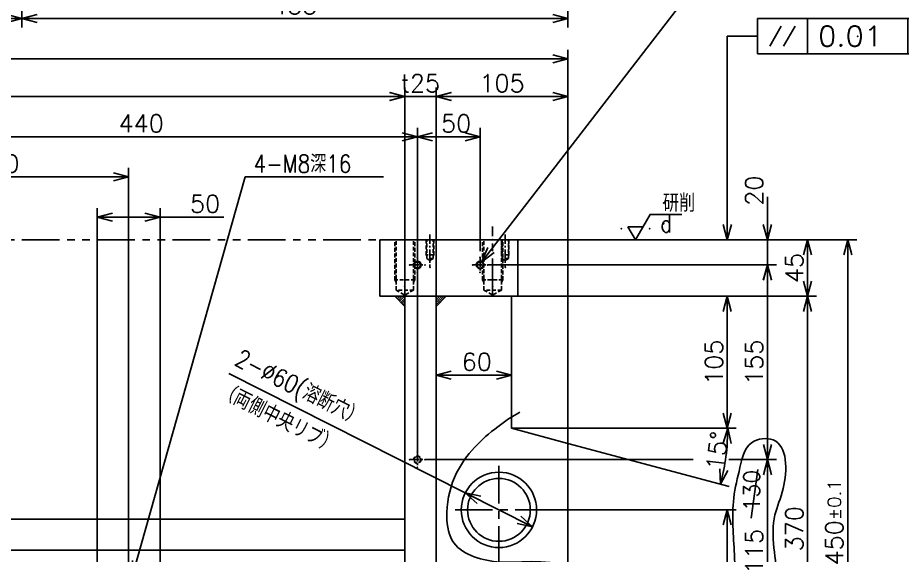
# Model space of a CAD drawing. Header units: millimetres. Extents: x -868 to 0, y 0 to 636.
# Drawn here: x -389.3 to -213.1, y 157.2 to 264.2 of the extents above; entities that cross this region are included whole.
import ezdxf

# ---------------------------------------------------------------- set-up
doc = ezdxf.new("R2010")
doc.units = ezdxf.units.MM
for name, pattern in [('CENTER', [12, 7.5, -1.5, 1.5, -1.5]), ('DASHED', [4.5, 3, -1.5]), ('PHANTOM', [15, 7.5, -1.5, 1.5, -1.5, 1.5, -1.5])]:
    doc.linetypes.add(name, pattern=pattern)
doc.layers.add('VIEW0001', color=7, linetype='Continuous')
doc.styles.get("Standard").update_dxf_attribs({"font": 'ROMANS', "bigfont": 'EXTFONT'})
doc.dimstyles.new('ISO-25', dxfattribs={"dimtxt": 2.5, "dimasz": 2.5, "dimexe": 1.25, "dimexo": 0.625, "dimtad": 1, "dimtxsty": 'Standard', "dimcen": 2.5, "dimadec": 0, "dimazin": 0, "dimtfac": 1, "dimtmove": 0, "dimatfit": 3, "dimfxl": 1, "dimarcsym": 0})

# ---------------------------------------------------------------- blocks, each defined once
blk = doc.blocks.new('DTL0027')
at = {"color": 0, "linetype": 'CENTER'}
for p, q in [((-6, 0), (6, 0)), ((0, 6), (0, -6))]:
    blk.add_line(p, q, dxfattribs=at)
at = {"color": 0, "linetype": 'DASHED'}
for radius in [3, 2.5]:
    blk.add_circle((0, 0), radius, dxfattribs=at)
at = {"color": 0}
for p in [(-6, 0), (0, 6), (0, 6), (0, 6), (0, 0), (6, 0), (0, -6), (0, -6), (0, -6)]:
    blk.add_point(p, dxfattribs=at)
blk = doc.blocks.new('USER0011')
at = {"color": 0, "linetype": 'Continuous'}
for p, q in [((0, 3.5), (0, -3.5)), ((0, 3.5), (40, 3.5)), ((2.46, -2), (4.77, 2)), ((5.23, -2), (7.54, 2)), ((10, 3.5), (10, -3.5)), ((30, 3.5), (30, -3.5)), ((40, 3.5), (40, -3.5)), ((0, -3.5), (40, -3.5))]:
    blk.add_line(p, q, dxfattribs=at)
at = {"color": 0}
for p in [(0, 0), (20, 0), (35, 0), (40, 0)]:
    blk.add_point(p, dxfattribs=at)
at = {"color": 0, "char_height": 4, "attachment_point": 7}
for s, insert in [('{\\W1.06667;0.01}', (12.08, -2)), ('{\\W1.06667;A}', (34.24, -2))]:
    blk.add_mtext(s, dxfattribs=dict(at, insert=insert))
blk = doc.blocks.new('DTL0063')
at = {"color": 0, "linetype": 'DASHED'}
for p, q in [((32, 8), (0, 8)), ((32, 8), (32, -8)), ((32, 8), (33.73, 7)), ((40, 7), (0, 7)), ((40, 7), (40, -7)), ((40, 7), (44.04, 0)), ((40, -7), (0, -7)), ((32, -8), (33.73, -7)), ((40, -7), (44.04, 0)), ((32, -8), (0, -8))]:
    blk.add_line(p, q, dxfattribs=at)
at = {"color": 0}
for p in [(0, 0), (37, 0)]:
    blk.add_point(p, dxfattribs=at)
blk = doc.blocks.new('DTL0018')
h = blk.add_hatch()
h.set_pattern_fill('ANSI31', color=0, scale=0.4, style=0, pattern_type=2)
h.set_pattern_definition([(45, (0, 0), (-0.89443, 0.89443), [])])
h.paths.add_polyline_path([(0, 8), (8, 0), (0, 0)])
at = {"color": 0, "linetype": 'Continuous'}
blk.add_line((8, 0), (0, 8), dxfattribs=at)
at = {"color": 0}
blk.add_point((0, 0), dxfattribs=at)
blk = doc.blocks.new('DTL0030')
at = {"color": 0, "linetype": 'CENTER'}
for p, q in [((-6, 0), (6, 0)), ((0, 6), (0, -6))]:
    blk.add_line(p, q, dxfattribs=at)
at = {"color": 0, "linetype": 'Continuous'}
for radius in [3, 2.5]:
    blk.add_circle((0, 0), radius, dxfattribs=at)
at = {"color": 0}
for p in [(-6, 0), (-6, 0), (-6, 0), (0, 6), (0, 6), (0, 0), (6, 0), (6, 0), (6, 0), (0, -6), (0, -6)]:
    blk.add_point(p, dxfattribs=at)
blk = doc.blocks.new('DTL0028')
at = {"color": 0, "linetype": 'CENTER'}
blk.add_line((4.25, 0), (-21.82, 0), dxfattribs=at)
at = {"color": 0, "linetype": 'DASHED'}
for p, q in [((-15, 2.5), (-16.44, 0)), ((-15, -2.5), (-16.44, 0)), ((-15, -2.5), (-15, 2.5)), ((-15, 2.5), (0, 2.5)), ((-12, 3), (-12.87, 2.5)), ((-12, -3), (-12, 3)), ((-12, 3), (0, 3)), ((-15, -2.5), (0, -2.5)), ((-12, -3), (-12.87, -2.5)), ((-12, -3), (0, -3))]:
    blk.add_line(p, q, dxfattribs=at)
at = {"color": 0}
for p in [(-21.82, 0), (-12, 0), (0, 0)]:
    blk.add_point(p, dxfattribs=at)
blk = doc.blocks.new('_Open30')
at = {"color": 0, "linetype": 'ByBlock', "lineweight": -2}
for p, q in [((-1, 0.267949), (0, 0)), ((0, 0), (-1, -0.267949)), ((0, 0), (-1, 0))]:
    blk.add_line(p, q, dxfattribs=at)
blk = doc.blocks.new('*D97')
at = {"color": 0, "lineweight": -2}
for p, q in [((-284.72, 166.24), (-246.2, 166.24)), ((-248, 163.24), (-248, 119.24)), ((-278.47, 116.24), (-246.2, 116.24))]:
    blk.add_line(p, q, dxfattribs=at)
at = {"layer": 'Defpoints', "color": 0}
for p in [(-284.72, 166.24), (-278.47, 116.24), (-248, 116.24)]:
    blk.add_point(p, dxfattribs=at)
at = {"color": 0, "lineweight": -2, "xscale": 3, "yscale": 3, "zscale": 3}
for p, rotation in [((-248, 166.24), 90.00000000000004), ((-248, 116.24), 270)]:
    blk.add_blockref('_Open30', p, dxfattribs=dict(at, rotation=rotation))
at = {"color": 0, "insert": (-250.64, 135.28), "char_height": 3.5, "attachment_point": 5, "rotation": 90}
blk.add_mtext('200', dxfattribs=at)
blk = doc.blocks.new('*D108')
at = {"color": 0, "lineweight": -2}
for p, q in [((-367.22, 154.99), (-367.22, 234.3)), ((-370.22, 232.5), (-416.72, 232.5))]:
    blk.add_line(p, q, dxfattribs=at)
at = {"layer": 'Defpoints', "color": 0}
for p in [(-419.72, 232.5), (-419.72, 227.49), (-367.22, 154.99)]:
    blk.add_point(p, dxfattribs=at)
at = {"color": 0, "lineweight": -2, "xscale": 3, "yscale": 3, "zscale": 3, "rotation": 180}
blk.add_blockref('_Open30', (-419.72, 232.5), dxfattribs=at)
at = {"color": 0, "lineweight": -2, "xscale": 3, "yscale": 3, "zscale": 3}
blk.add_blockref('_Open30', (-367.22, 232.5), dxfattribs=at)
at = {"color": 0, "insert": (-393.47, 235.14), "char_height": 3.5, "attachment_point": 5}
blk.add_mtext('210', dxfattribs=at)
blk = doc.blocks.new('*D111')
at = {"color": 0, "lineweight": -2}
for p, q in [((-373.47, 154.99), (-373.47, 226.3)), ((-360.97, 154.99), (-360.97, 226.3)), ((-370.47, 224.5), (-363.97, 224.5)), ((-360.97, 224.5), (-348.25, 224.5))]:
    blk.add_line(p, q, dxfattribs=at)
at = {"layer": 'Defpoints', "color": 0}
for p in [(-360.97, 224.5), (-373.47, 154.99), (-360.97, 154.99)]:
    blk.add_point(p, dxfattribs=at)
at = {"color": 0, "lineweight": -2, "xscale": 3, "yscale": 3, "zscale": 3, "rotation": 180}
blk.add_blockref('_Open30', (-373.47, 224.5), dxfattribs=at)
at = {"color": 0, "lineweight": -2, "xscale": 3, "yscale": 3, "zscale": 3}
blk.add_blockref('_Open30', (-360.97, 224.5), dxfattribs=at)
at = {"color": 0, "insert": (-352, 227.14), "char_height": 3.5, "attachment_point": 5}
blk.add_mtext('50', dxfattribs=at)
blk = doc.blocks.new('*D138')
at = {"color": 0, "lineweight": -2}
blk.add_line((-447.97, 264), (-391.47, 264), dxfattribs=at)
at = {"layer": 'Defpoints', "color": 0}
for p in [(-450.97, 282.3), (-388.47, 264), (-388.47, 234.36)]:
    blk.add_point(p, dxfattribs=at)
at = {"color": 0, "lineweight": -2, "xscale": 3, "yscale": 3, "zscale": 3, "rotation": 180}
blk.add_blockref('_Open30', (-450.97, 264), dxfattribs=at)
at = {"color": 0, "lineweight": -2, "xscale": 3, "yscale": 3, "zscale": 3}
blk.add_blockref('_Open30', (-388.47, 264), dxfattribs=at)
at = {"color": 0, "insert": (-419.72, 266.64), "char_height": 3.5, "attachment_point": 5}
blk.add_mtext('250', dxfattribs=at)
blk = doc.blocks.new('SYM0012')
at = {"color": 7, "linetype": 'Continuous'}
for p, q in [((0, 0), (22.52, 79.48)), ((22.52, 79.48), (50.07, 79.48)), ((0, 0), (0.05, 3.16)), ((0, 0), (1.62, 2.72))]:
    blk.add_line(p, q, dxfattribs=at)
at = {"color": 7, "insert": (24.2, 80.35), "char_height": 3.5, "attachment_point": 7}
blk.add_mtext('{\\W0.833333;4-M8深16}', dxfattribs=at)
blk = doc.blocks.new('USER0001')
at = {"color": 0, "linetype": 'Continuous'}
for p, q in [((0, 0), (2.89, 5)), ((2.89, 5), (9.2, 5)), ((-1.5, 2.6), (0, 0)), ((-1.5, 2.6), (1.5, 2.6))]:
    blk.add_line(p, q, dxfattribs=at)
at = {"color": 0}
for p in [(5.6, 7.3), (2.89, 5), (-2.8, 2.2), (2.8, 2.2), (5.6, 3.2), (5.6, 3.2), (0, 0)]:
    blk.add_point(p, dxfattribs=at)
blk = doc.blocks.new('SYM0015')
at = {"color": 0}
blk.add_blockref('USER0001', (0, 0), dxfattribs=at)
at = {"color": 0, "insert": (4.98, 1.45), "char_height": 3.5, "attachment_point": 7}
blk.add_mtext('{\\W0.8;d}', dxfattribs=at)
blk = doc.blocks.new('SYM0030')
at = {"color": 7, "linetype": 'Continuous'}
for p, q in [((0, 0), (40.93, 52.95)), ((40.93, 52.95), (89.94, 52.95)), ((0, 0), (1.22, 2.92)), ((0, 0), (2.52, 1.92))]:
    blk.add_line(p, q, dxfattribs=at)
at = {"color": 7, "insert": (43.07, 53.82), "char_height": 3.5, "attachment_point": 7}
blk.add_mtext('{\\W0.833333;2×2-M6深12（両側）}', dxfattribs=at)
blk = doc.blocks.new('*D205')
at = {"color": 0, "lineweight": -2}
for p, q in [((-289.72, 219.99), (-222.2, 219.99)), ((-224, 216.99), (-224, 110.49)), ((-279.72, 107.49), (-222.2, 107.49))]:
    blk.add_line(p, q, dxfattribs=at)
at = {"layer": 'Defpoints', "color": 0}
for p in [(-289.72, 219.99), (-279.72, 107.49), (-224, 107.49)]:
    blk.add_point(p, dxfattribs=at)
at = {"color": 0, "lineweight": -2, "xscale": 3, "yscale": 3, "zscale": 3}
for p, rotation in [((-224, 219.99), 90.00000000000004), ((-224, 107.49), 270)]:
    blk.add_blockref('_Open30', p, dxfattribs=dict(at, rotation=rotation))
at = {"color": 0, "insert": (-226.66, 163.74), "char_height": 3.5, "attachment_point": 5, "rotation": 90}
blk.add_mtext('\\A1;\\A1;450{\\H0.75x;\\S±0.1;}', dxfattribs=at)
blk = doc.blocks.new('*D206')
at = {"color": 0, "lineweight": -2}
for p, q in [((-289.72, 219.99), (-230.2, 219.99)), ((-232, 211.74), (-232, 216.99)), ((-289.72, 208.74), (-230.2, 208.74))]:
    blk.add_line(p, q, dxfattribs=at)
at = {"layer": 'Defpoints', "color": 0}
for p in [(-289.72, 219.99), (-232, 219.99), (-289.72, 208.74)]:
    blk.add_point(p, dxfattribs=at)
at = {"color": 0, "lineweight": -2, "xscale": 3, "yscale": 3, "zscale": 3}
for p, rotation in [((-232, 219.99), 90), ((-232, 208.74), 270)]:
    blk.add_blockref('_Open30', p, dxfattribs=dict(at, rotation=rotation))
at = {"color": 0, "insert": (-234.64, 214.37), "char_height": 3.5, "attachment_point": 5, "rotation": 90}
blk.add_mtext('\\A1;45', dxfattribs=at)
blk = doc.blocks.new('*D207')
at = {"color": 0, "lineweight": -2}
for p, q in [((-232, 205.74), (-232, 119.24)), ((-279.72, 116.24), (-230.2, 116.24))]:
    blk.add_line(p, q, dxfattribs=at)
at = {"layer": 'Defpoints', "color": 0}
for p in [(-289.72, 208.74), (-279.72, 116.24), (-232, 116.24)]:
    blk.add_point(p, dxfattribs=at)
at = {"color": 0, "lineweight": -2, "xscale": 3, "yscale": 3, "zscale": 3}
for p, rotation in [((-232, 208.74), 90.00000000000001), ((-232, 116.24), 270)]:
    blk.add_blockref('_Open30', p, dxfattribs=dict(at, rotation=rotation))
at = {"color": 0, "insert": (-234.64, 162.49), "char_height": 3.5, "attachment_point": 5, "rotation": 90}
blk.add_mtext('\\A1;370', dxfattribs=at)
blk = doc.blocks.new('*D208')
at = {"color": 7, "linetype": 'Continuous'}
for p, q in [((-312.22, 208.74), (-312.22, 250.3)), ((-305.97, 208.74), (-305.97, 250.3)), ((-318.57, 248.5), (-299.62, 248.5)), ((-312.22, 248.5), (-315.28, 249.32)), ((-312.22, 248.5), (-315.28, 247.68)), ((-305.97, 248.5), (-302.92, 249.32)), ((-305.97, 248.5), (-302.92, 247.68))]:
    blk.add_line(p, q, dxfattribs=at)
at = {"layer": 'Defpoints', "color": 0}
for p in [(-305.97, 248.5), (-312.22, 208.74), (-305.97, 208.74)]:
    blk.add_point(p, dxfattribs=at)
at = {"color": 0, "insert": (-309.1, 251.14), "char_height": 3.5, "attachment_point": 5}
blk.add_mtext('\\A1;t25', dxfattribs=at)
blk = doc.blocks.new('*D209')
at = {"color": 0, "lineweight": -2}
for p, q in [((-533.47, 208.74), (-533.47, 250.3)), ((-315.22, 248.5), (-530.47, 248.5))]:
    blk.add_line(p, q, dxfattribs=at)
at = {"layer": 'Defpoints', "color": 0}
for p in [(-533.47, 248.5), (-533.47, 208.74), (-312.22, 208.74)]:
    blk.add_point(p, dxfattribs=at)
at = {"color": 0, "lineweight": -2, "xscale": 3, "yscale": 3, "zscale": 3, "rotation": 180}
blk.add_blockref('_Open30', (-533.47, 248.5), dxfattribs=at)
at = {"color": 0, "lineweight": -2, "xscale": 3, "yscale": 3, "zscale": 3}
blk.add_blockref('_Open30', (-312.22, 248.5), dxfattribs=at)
at = {"color": 0, "insert": (-422.84, 251.14), "char_height": 3.5, "attachment_point": 5}
blk.add_mtext('\\A1;885', dxfattribs=at)
blk = doc.blocks.new('*D226')
at = {"color": 0, "lineweight": -2}
for p, q in [((-388.47, 308.55), (-388.47, 262.2)), ((-279.72, 299.8), (-279.72, 262.2)), ((-282.72, 264), (-385.47, 264))]:
    blk.add_line(p, q, dxfattribs=at)
at = {"layer": 'Defpoints', "color": 0}
for p in [(-388.47, 308.55), (-279.72, 299.8), (-388.47, 264)]:
    blk.add_point(p, dxfattribs=at)
at = {"color": 0, "lineweight": -2, "xscale": 3, "yscale": 3, "zscale": 3, "rotation": 180}
blk.add_blockref('_Open30', (-388.47, 264), dxfattribs=at)
at = {"color": 0, "lineweight": -2, "xscale": 3, "yscale": 3, "zscale": 3}
blk.add_blockref('_Open30', (-279.72, 264), dxfattribs=at)
at = {"color": 0, "insert": (-334.09, 266.64), "char_height": 3.5, "attachment_point": 5}
blk.add_mtext('435', dxfattribs=at)
blk = doc.blocks.new('*D234')
at = {"color": 0, "lineweight": -2}
for p, q in [((-309.72, 177.74), (-309.72, 242.3)), ((-312.72, 240.5), (-416.72, 240.5))]:
    blk.add_line(p, q, dxfattribs=at)
at = {"layer": 'Defpoints', "color": 0}
for p in [(-419.72, 240.5), (-419.72, 227.49), (-309.72, 177.74)]:
    blk.add_point(p, dxfattribs=at)
at = {"color": 0, "lineweight": -2, "xscale": 3, "yscale": 3, "zscale": 3, "rotation": 180}
blk.add_blockref('_Open30', (-419.72, 240.5), dxfattribs=at)
at = {"color": 0, "lineweight": -2, "xscale": 3, "yscale": 3, "zscale": 3}
blk.add_blockref('_Open30', (-309.72, 240.5), dxfattribs=at)
at = {"color": 0, "insert": (-364.72, 243.14), "char_height": 3.5, "attachment_point": 5}
blk.add_mtext('440', dxfattribs=at)
blk = doc.blocks.new('*D236')
at = {"color": 0, "lineweight": -2}
for p, q in [((-279.72, 179.48), (-279.72, 250.3)), ((-302.97, 248.5), (-282.72, 248.5))]:
    blk.add_line(p, q, dxfattribs=at)
at = {"layer": 'Defpoints', "color": 0}
for p in [(-279.72, 248.5), (-305.97, 208.74), (-279.72, 179.48)]:
    blk.add_point(p, dxfattribs=at)
at = {"color": 0, "lineweight": -2, "xscale": 3, "yscale": 3, "zscale": 3, "rotation": 180}
blk.add_blockref('_Open30', (-305.97, 248.5), dxfattribs=at)
at = {"color": 0, "lineweight": -2, "xscale": 3, "yscale": 3, "zscale": 3}
blk.add_blockref('_Open30', (-279.72, 248.5), dxfattribs=at)
at = {"color": 0, "insert": (-292.85, 251.14), "char_height": 3.5, "attachment_point": 5}
blk.add_mtext('105', dxfattribs=at)
blk = doc.blocks.new('*D237')
at = {"color": 0, "lineweight": -2}
blk.add_line((-293.97, 193.06), (-302.97, 193.06), dxfattribs=at)
at = {"layer": 'Defpoints', "color": 0}
for p in [(-305.97, 208.74), (-290.97, 208.74), (-305.97, 193.06)]:
    blk.add_point(p, dxfattribs=at)
at = {"color": 0, "lineweight": -2, "xscale": 3, "yscale": 3, "zscale": 3, "rotation": 180}
blk.add_blockref('_Open30', (-305.97, 193.06), dxfattribs=at)
at = {"color": 0, "lineweight": -2, "xscale": 3, "yscale": 3, "zscale": 3}
blk.add_blockref('_Open30', (-290.97, 193.06), dxfattribs=at)
at = {"color": 0, "insert": (-297.89, 195.7), "char_height": 3.5, "attachment_point": 5}
blk.add_mtext('60', dxfattribs=at)
blk = doc.blocks.new('*D238')
at = {"color": 0, "lineweight": -2}
for p, q in [((-293.47, 157.49), (-293.47, 148.34)), ((-296.47, 150.14), (-302.97, 150.14))]:
    blk.add_line(p, q, dxfattribs=at)
at = {"layer": 'Defpoints', "color": 0}
for p in [(-293.47, 157.49), (-305.97, 150.14), (-305.97, 116.24)]:
    blk.add_point(p, dxfattribs=at)
at = {"color": 0, "lineweight": -2, "xscale": 3, "yscale": 3, "zscale": 3, "rotation": 180}
blk.add_blockref('_Open30', (-305.97, 150.14), dxfattribs=at)
at = {"color": 0, "lineweight": -2, "xscale": 3, "yscale": 3, "zscale": 3}
blk.add_blockref('_Open30', (-293.47, 150.14), dxfattribs=at)
at = {"color": 0, "insert": (-299.72, 152.78), "char_height": 3.5, "attachment_point": 5}
blk.add_mtext('50', dxfattribs=at)
blk = doc.blocks.new('*D240')
at = {"color": 0, "lineweight": -2}
for p, q in [((-297.22, 217.74), (-297.22, 242.3)), ((-300.22, 240.5), (-306.72, 240.5))]:
    blk.add_line(p, q, dxfattribs=at)
at = {"layer": 'Defpoints', "color": 0}
for p in [(-309.72, 262.3), (-309.72, 240.5), (-297.22, 217.74)]:
    blk.add_point(p, dxfattribs=at)
at = {"color": 0, "lineweight": -2, "xscale": 3, "yscale": 3, "zscale": 3, "rotation": 180}
blk.add_blockref('_Open30', (-309.72, 240.5), dxfattribs=at)
at = {"color": 0, "lineweight": -2, "xscale": 3, "yscale": 3, "zscale": 3}
blk.add_blockref('_Open30', (-297.22, 240.5), dxfattribs=at)
at = {"color": 0, "insert": (-301.99, 243.14), "char_height": 3.5, "attachment_point": 5}
blk.add_mtext('50', dxfattribs=at)
blk = doc.blocks.new('*D241')
at = {"color": 0, "lineweight": -2}
for p, q in [((-289.72, 208.74), (-246.2, 208.74)), ((-248, 205.74), (-248, 185.49)), ((-290.97, 182.49), (-246.2, 182.49))]:
    blk.add_line(p, q, dxfattribs=at)
at = {"layer": 'Defpoints', "color": 0}
for p in [(-289.72, 208.74), (-290.97, 182.49), (-248, 182.49)]:
    blk.add_point(p, dxfattribs=at)
at = {"color": 0, "lineweight": -2, "xscale": 3, "yscale": 3, "zscale": 3}
for p, rotation in [((-248, 208.74), 90), ((-248, 182.49), 270)]:
    blk.add_blockref('_Open30', p, dxfattribs=dict(at, rotation=rotation))
at = {"color": 0, "insert": (-250.64, 195.62), "char_height": 3.5, "attachment_point": 5, "rotation": 90}
blk.add_mtext('105', dxfattribs=at)
blk = doc.blocks.new('*D242')
at = {"color": 0, "lineweight": -2}
for p, q in [((-246.2, 182.49), (-249.69, 182.49)), ((-279.72, 179.48), (-247.62, 170.87))]:
    blk.add_line(p, q, dxfattribs=at)
blk.add_arc((-290.97, 182.49), 43.08, 348.9906, 356.0094, dxfattribs=at)
at = {"layer": 'Defpoints', "color": 0}
for p in [(-290.97, 182.49), (-246.2, 182.49), (-279.72, 179.48), (-248.54, 175.01)]:
    blk.add_point(p, dxfattribs=at)
at = {"color": 0, "lineweight": -2, "xscale": 3, "yscale": 3, "zscale": 3}
for p, rotation in [((-247.89, 182.49), 88.00471605945047), ((-249.36, 171.34), 256.9952839405497)]:
    blk.add_blockref('_Open30', p, dxfattribs=dict(at, rotation=rotation))
at = {"color": 7, "insert": (-248.26, 177.74), "char_height": 3.5, "attachment_point": 8, "rotation": 82.5}
blk.add_mtext('\\W1;15°', dxfattribs=at)
blk = doc.blocks.new('SYM0033')
at = {"color": 7, "linetype": 'Continuous'}
for q in [(0, 40.51), (-0.82, 3.05), (0.82, 3.05)]:
    blk.add_line((0, 0), q, dxfattribs=at)
blk = doc.blocks.new('*D286')
at = {"color": 0, "lineweight": -2}
for p, q in [((-590.97, 219.99), (-590.97, 257.8)), ((-279.72, 179.48), (-279.72, 257.8)), ((-282.72, 256), (-587.97, 256))]:
    blk.add_line(p, q, dxfattribs=at)
at = {"layer": 'Defpoints', "color": 0}
for p in [(-590.97, 256), (-590.97, 219.99), (-279.72, 179.48)]:
    blk.add_point(p, dxfattribs=at)
at = {"color": 0, "lineweight": -2, "xscale": 3, "yscale": 3, "zscale": 3, "rotation": 180}
blk.add_blockref('_Open30', (-590.97, 256), dxfattribs=at)
at = {"color": 0, "lineweight": -2, "xscale": 3, "yscale": 3, "zscale": 3}
blk.add_blockref('_Open30', (-279.72, 256), dxfattribs=at)
at = {"color": 0, "insert": (-435.34, 258.64), "char_height": 3.5, "attachment_point": 5}
blk.add_mtext('1245', dxfattribs=at)
blk = doc.blocks.new('*D296')
at = {"color": 7, "linetype": 'Continuous'}
for p, q in [((-300.17, 169.62), (-347.26, 193.41)), ((-286.78, 162.86), (-300.17, 169.62)), ((-300.17, 169.62), (-297.07, 168.97)), ((-300.17, 169.62), (-297.81, 167.51)), ((-286.78, 162.86), (-289.13, 164.97)), ((-286.78, 162.86), (-289.87, 163.51))]:
    blk.add_line(p, q, dxfattribs=at)
at = {"layer": 'Defpoints', "color": 0}
for p in [(-300.17, 169.62), (-286.78, 162.86)]:
    blk.add_point(p, dxfattribs=at)
at = {"color": 7, "char_height": 3.5, "attachment_point": 7, "rotation": 333.2}
for s, insert in [('\\W0.833333;2-∅60(溶断穴）', (-346.87, 194.19)), ('\\W0.833333;（両側中央リブ）', (-349.63, 188.72))]:
    blk.add_mtext(s, dxfattribs=dict(at, insert=insert))
blk = doc.blocks.new('*D303')
at = {"color": 0, "lineweight": -2}
for p, q in [((-295.72, 214.99), (-238.2, 214.99)), ((-240, 179.24), (-240, 211.99)), ((-247.65, 176.24), (-238.2, 176.24))]:
    blk.add_line(p, q, dxfattribs=at)
at = {"layer": 'Defpoints', "color": 0}
for p in [(-295.72, 214.99), (-240, 214.99), (-247.65, 176.24)]:
    blk.add_point(p, dxfattribs=at)
at = {"color": 0, "lineweight": -2, "xscale": 3, "yscale": 3, "zscale": 3}
for p, rotation in [((-240, 214.99), 90), ((-240, 176.24), 270)]:
    blk.add_blockref('_Open30', p, dxfattribs=dict(at, rotation=rotation))
at = {"color": 0, "insert": (-242.64, 195.62), "char_height": 3.5, "attachment_point": 5, "rotation": 90}
blk.add_mtext('155', dxfattribs=at)
blk = doc.blocks.new('*D304')
at = {"color": 7, "linetype": 'Continuous'}
for p, q in [((-240, 219.99), (-240, 228.55)), ((-240, 208.64), (-240, 226.34)), ((-240, 219.99), (-240.82, 223.04)), ((-240, 219.99), (-239.18, 223.04)), ((-289.72, 219.99), (-238.2, 219.99)), ((-240, 214.99), (-240.82, 211.94)), ((-240, 214.99), (-239.18, 211.94))]:
    blk.add_line(p, q, dxfattribs=at)
at = {"layer": 'Defpoints', "color": 0}
for p in [(-289.72, 219.99), (-240, 219.99), (-295.72, 214.99)]:
    blk.add_point(p, dxfattribs=at)
at = {"color": 0, "insert": (-242.64, 229.77), "char_height": 3.5, "attachment_point": 5, "rotation": 90}
blk.add_mtext('20', dxfattribs=at)
blk = doc.blocks.new('*D370')
at = {"color": 0, "lineweight": -2}
for p, q in [((-240, 173.24), (-240, 150.49)), ((-305.68, 147.49), (-239, 147.49))]:
    blk.add_line(p, q, dxfattribs=at)
at = {"layer": 'Defpoints', "color": 0}
for p in [(-308.22, 176.24), (-308.22, 147.49), (-240, 147.49)]:
    blk.add_point(p, dxfattribs=at)
at = {"color": 0, "lineweight": -2, "xscale": 3, "yscale": 3, "zscale": 3}
for p, rotation in [((-240, 176.24), 90), ((-240, 147.49), 270)]:
    blk.add_blockref('_Open30', p, dxfattribs=dict(at, rotation=rotation))
at = {"color": 0, "insert": (-242.64, 157.96), "char_height": 3.5, "attachment_point": 5, "rotation": 90}
blk.add_mtext('115', dxfattribs=at)

msp = doc.modelspace()

# ---------------------------------------------------------------- linework, layer by layer
at = {"color": 7, "linetype": 'Continuous'}
for p, q in [((-248, 260.5), (-242, 260.5)), ((-317.221, 219.99), (-289.721, 219.99)), ((-317.221, 208.74), (-317.221, 219.99)), ((-289.721, 208.74), (-289.721, 219.99)), ((-317.221, 208.74), (-289.721, 208.74)), ((-312.221, 208.74), (-312.221, 116.24)), ((-305.971, 208.74), (-305.971, 116.24)), ((-290.971, 182.49), (-290.971, 208.74)), ((-290.971, 182.49), (-279.721, 179.476)), ((-279.721, 107.49), (-279.721, 179.476)), ((-308.221, 176.24), (-254.754, 176.24)), ((-533.471, 164.371), (-312.221, 164.371)), ((-533.471, 158.257), (-312.221, 158.257))]:
    msp.add_line(p, q, dxfattribs=at)
at = {"color": 7, "linetype": 'CENTER'}
for p, q in [((-312.221, 208.74), (-312.221, 222.612)), ((-294.721, 208.74), (-294.721, 222.612)), ((-293.471, 174.99), (-293.471, 157.49)), ((-302.221, 166.24), (-284.721, 166.24))]:
    msp.add_line(p, q, dxfattribs=at)
at = {"color": 7, "linetype": 'PHANTOM'}
msp.add_line((-523.471, 219.99), (-317.221, 219.99), dxfattribs=at)
at = {"color": 7, "linetype": 'Continuous'}
for radius in [7.5, 6.25]:
    msp.add_circle((-293.471, 166.24), radius, dxfattribs=at)
msp.add_open_spline([(-289.277, 185.702), (-290.821, 184.847), (-295.668, 181.594), (-302.113, 175.26), (-304.194, 166.695), (-303.352, 158.168), (-294.297, 155.286), (-286.261, 156.291), (-281.133, 155.499), (-278.708, 155.074)], degree=3, knots=[0, 0, 0, 0, 5.294378, 17.5912544, 25.6998552, 31.4106353, 41.2033197, 49.0761209, 56.4602662, 56.4602662, 56.4602662, 56.4602662], dxfattribs=at)
at = {"layer": 'VIEW0001', "color": 7, "linetype": 'Continuous'}
msp.add_line((-243.227, 164.626), (-241.928, 174.287), dxfattribs=at)
msp.add_open_spline([(-245.65, 173.89), (-245.168, 175.917), (-244.617, 180.126), (-235.935, 181.176), (-236.01, 171.319), (-239.91, 163.114), (-235.526, 144.548), (-241.527, 126.281), (-234.503, 98.636), (-255.761, 98.288), (-242.294, 112.725), (-246.847, 124.925), (-246.898, 140.14), (-245.998, 154.153), (-247.356, 166.216), (-246.17, 171.915), (-245.649, 173.891)], degree=3, knots=[0, 0, 0, 0, 6.2505245, 10.567458, 20.4367648, 25.9562512, 39.2783059, 72.3696336, 91.7506678, 100.4338301, 113.2320115, 127.1154174, 139.5484774, 158.2556487, 169.4315452, 175.5636504, 175.5636504, 175.5636504, 175.5636504], dxfattribs=at)

# ---------------------------------------------------------------- block references
at = {"color": 7}
for name, p in [('SYM0030', (-296.932, 215.552)), ('USER0011', (-242, 260.5)), ('SYM0033', (-248, 219.99)), ('SYM0012', (-366.516, 153.022)), ('SYM0015', (-266.273, 219.99))]:
    msp.add_blockref(name, p, dxfattribs=at)
at = {"color": 7, "xscale": 0.25, "yscale": 0.25, "zscale": 0.25}
for name, p, rotation in [('DTL0028', (-307.221, 219.99), 89.99999999999997), ('DTL0028', (-292.221, 219.99), 89.99999999999997), ('DTL0063', (-312.221, 219.99), 270), ('DTL0063', (-294.721, 219.99), 270), ('DTL0018', (-312.221, 208.74), 180), ('DTL0018', (-305.971, 208.74), 270)]:
    msp.add_blockref(name, p, dxfattribs=dict(at, rotation=rotation))
for name, p in [('DTL0030', (-309.721, 214.99)), ('DTL0030', (-297.221, 214.99)), ('DTL0027', (-309.721, 176.24))]:
    msp.add_blockref(name, p, dxfattribs=at)

# ---------------------------------------------------------------- texts
at = {"color": 7, "insert": (-260.798, 225.54), "char_height": 3.5, "attachment_point": 7}
msp.add_mtext('{\\W0.833333;研削}', dxfattribs=at)
at = {"layer": 'VIEW0001', "color": 7, "insert": (-241.536, 165.972), "char_height": 3.2, "attachment_point": 7, "rotation": 90}
msp.add_mtext('{\\W1;130}', dxfattribs=at)

# ---------------------------------------------------------------- dimensions: what is measured, and where the dimension line sits
at = {"color": 7}
for base, p1, p2, text, override, picture, middle in [((-388.471, 264.001), (-279.721, 299.8), (-388.471, 308.55), '435', {"dimtxt": 3.5, "dimasz": 3, "dimexe": 1.8, "dimexo": 0, "dimgap": 0.875, "dimtad": 1, "dimtih": 0, "dimtoh": 0, "dimdec": 0, "dimdsep": 46, "dimblk1": 'Open30', "dimblk2": 'Open30', "dimsah": 1, "dimse1": 0, "dimse2": 0, "dimtmove": 0}, '*D226', (-334.094, 264.001)), ((-590.971, 256), (-279.721, 179.476), (-590.971, 219.99), '1245', {"dimtxt": 3.5, "dimasz": 3, "dimexe": 1.8, "dimexo": 0, "dimgap": 0.875, "dimtad": 1, "dimtih": 0, "dimtoh": 0, "dimdec": 0, "dimdsep": 46, "dimblk1": 'Open30', "dimblk2": 'Open30', "dimsah": 1, "dimse1": 0, "dimse2": 0, "dimtmove": 0}, '*D286', (-435.344, 256)), ((-309.721, 240.501), (-297.221, 217.74), (-309.721, 262.3), '50', {"dimtxt": 3.5, "dimasz": 3, "dimexe": 1.8, "dimexo": 0, "dimgap": 0.875, "dimtad": 1, "dimtih": 0, "dimtoh": 0, "dimdec": 0, "dimdsep": 46, "dimblk1": 'Open30', "dimblk2": 'Open30', "dimsah": 1, "dimse1": 0, "dimse2": 1, "dimtmove": 0}, '*D240', (-301.99, 240.501)), ((-533.471, 248.5), (-312.221, 208.74), (-533.471, 208.74), '\\A1;885', {"dimtxt": 3.5, "dimasz": 3, "dimexe": 1.8, "dimexo": 0, "dimgap": 0.875, "dimtad": 1, "dimtih": 0, "dimtoh": 0, "dimdec": 0, "dimdsep": 46, "dimblk1": 'Open30', "dimblk2": 'Open30', "dimsah": 1, "dimse1": 1, "dimse2": 0, "dimtmove": 0}, '*D209', (-422.844, 248.5)), ((-419.721, 240.5), (-309.721, 177.74), (-419.721, 227.49), '440', {"dimtxt": 3.5, "dimasz": 3, "dimexe": 1.8, "dimexo": 0, "dimgap": 0.875, "dimtad": 1, "dimtih": 0, "dimtoh": 0, "dimdec": 0, "dimdsep": 46, "dimblk1": 'Open30', "dimblk2": 'Open30', "dimsah": 1, "dimse1": 0, "dimse2": 1, "dimtmove": 0}, '*D234', (-364.719, 240.5)), ((-419.721, 232.5), (-367.221, 154.99), (-419.721, 227.49), '210', {"dimtxt": 3.5, "dimasz": 3, "dimexe": 1.8, "dimexo": 0, "dimgap": 0.875, "dimtad": 1, "dimtih": 0, "dimtoh": 0, "dimdec": 0, "dimdsep": 46, "dimblk1": 'Open30', "dimblk2": 'Open30', "dimsah": 1, "dimse1": 0, "dimse2": 1, "dimtmove": 0}, '*D108', (-393.469, 232.5)), ((-305.971, 193.06), (-290.971, 208.74), (-305.971, 208.74), '60', {"dimtxt": 3.5, "dimasz": 3, "dimexe": 1.8, "dimexo": 0, "dimgap": 0.875, "dimtad": 1, "dimtih": 0, "dimtoh": 0, "dimdec": 0, "dimdsep": 46, "dimblk1": 'Open30', "dimblk2": 'Open30', "dimsah": 1, "dimse1": 1, "dimse2": 1, "dimtmove": 0}, '*D237', (-297.892, 193.06)), ((-305.971, 150.136), (-293.471, 157.49), (-305.971, 116.24), '50', {"dimtxt": 3.5, "dimasz": 3, "dimexe": 1.8, "dimexo": 0, "dimgap": 0.875, "dimtad": 1, "dimtih": 0, "dimtoh": 0, "dimdec": 0, "dimdsep": 46, "dimblk1": 'Open30', "dimblk2": 'Open30', "dimsah": 1, "dimse1": 0, "dimse2": 1, "dimtmove": 0}, '*D238', (-299.719, 150.136))]:
    dim = msp.add_linear_dim(base=base, p1=p1, p2=p2, text=text, dimstyle='ISO-25', override=override, dxfattribs=at)
    dim.commit()
    dim.dimension.update_dxf_attribs({"geometry": picture, "text_midpoint": middle, "dimtype": 160})
for base, p1, p2, angle, text, override, picture, middle in [((-388.471, 264.001), (-450.971, 282.3), (-388.471, 234.362), 180, '250', {"dimtxt": 3.5, "dimasz": 3, "dimexe": 1.8, "dimexo": 0, "dimgap": 0.875, "dimtad": 1, "dimtih": 0, "dimtoh": 0, "dimdec": 0, "dimdsep": 46, "dimblk1": 'Open30', "dimblk2": 'Open30', "dimsah": 1, "dimse1": 1, "dimse2": 1, "dimtmove": 0}, '*D138', (-419.72, 264.001)), ((-305.971, 248.5), (-312.221, 208.74), (-305.971, 208.74), 180, '\\A1;t25', {"dimtxt": 3.5, "dimasz": 3, "dimexe": 1.8, "dimexo": 0, "dimgap": 0.875, "dimtad": 1, "dimtih": 0, "dimtoh": 0, "dimdec": 0, "dimdsep": 46, "dimblk1": 'Open30', "dimblk2": 'Open30', "dimsah": 1, "dimse1": 0, "dimse2": 0, "dimtmove": 0}, '*D208', (-309.095, 248.5)), ((-279.721, 248.5), (-305.971, 208.74), (-279.721, 179.476), 180, '105', {"dimtxt": 3.5, "dimasz": 3, "dimexe": 1.8, "dimexo": 0, "dimgap": 0.875, "dimtad": 1, "dimtih": 0, "dimtoh": 0, "dimdec": 0, "dimdsep": 46, "dimblk1": 'Open30', "dimblk2": 'Open30', "dimsah": 1, "dimse1": 1, "dimse2": 0, "dimtmove": 0}, '*D236', (-292.845, 248.5)), ((-239.999, 219.99), (-295.721, 214.99), (-289.721, 219.99), 270, '20', {"dimtxt": 3.5, "dimasz": 3, "dimexe": 1.8, "dimexo": 0, "dimgap": 0.875, "dimtad": 1, "dimtih": 0, "dimtoh": 0, "dimdec": 0, "dimdsep": 46, "dimblk1": 'Open30', "dimblk2": 'Open30', "dimsah": 1, "dimse1": 1, "dimse2": 0, "dimtmove": 0}, '*D304', (-239.999, 229.766)), ((-360.971, 224.5), (-373.471, 154.99), (-360.971, 154.99), 180, '50', {"dimtxt": 3.5, "dimasz": 3, "dimexe": 1.8, "dimexo": 0, "dimgap": 0.875, "dimtad": 1, "dimtih": 0, "dimtoh": 0, "dimdec": 0, "dimdsep": 46, "dimblk1": 'Open30', "dimblk2": 'Open30', "dimsah": 1, "dimse1": 0, "dimse2": 0, "dimtmove": 0}, '*D111', (-351.999, 224.5)), ((-223.999, 107.49), (-289.721, 219.99), (-279.721, 107.49), 90, '\\A1;450{\\H0.75x;\\S±0.1;}', {"dimtxt": 3.5, "dimasz": 3, "dimexe": 1.8, "dimexo": 0, "dimgap": 0.875, "dimtad": 1, "dimtih": 0, "dimtoh": 0, "dimdec": 0, "dimdsep": 46, "dimblk1": 'Open30', "dimblk2": 'Open30', "dimsah": 1, "dimse1": 0, "dimse2": 0, "dimtol": 1, "dimlim": 0, "dimtp": 0.1, "dimtm": 0.1, "dimtfac": 0.75, "dimtdec": 1, "dimtmove": 0, "dimtolj": 1}, '*D205', (-223.999, 163.741)), ((-232, 219.99), (-289.721, 208.74), (-289.721, 219.99), 270, '\\A1;45', {"dimtxt": 3.5, "dimasz": 3, "dimexe": 1.8, "dimexo": 0, "dimgap": 0.875, "dimtad": 1, "dimtih": 0, "dimtoh": 0, "dimdec": 0, "dimdsep": 46, "dimblk1": 'Open30', "dimblk2": 'Open30', "dimsah": 1, "dimse1": 0, "dimse2": 0, "dimtmove": 0}, '*D206', (-232, 214.366)), ((-240, 214.99), (-247.655, 176.24), (-295.721, 214.99), 270, '155', {"dimtxt": 3.5, "dimasz": 3, "dimexe": 1.8, "dimexo": 0, "dimgap": 0.875, "dimtad": 1, "dimtih": 0, "dimtoh": 0, "dimdec": 0, "dimdsep": 46, "dimblk1": 'Open30', "dimblk2": 'Open30', "dimsah": 1, "dimse1": 0, "dimse2": 0, "dimtmove": 0}, '*D303', (-240, 195.616)), ((-247.999, 182.49), (-289.721, 208.74), (-290.971, 182.49), 90, '105', {"dimtxt": 3.5, "dimasz": 3, "dimexe": 1.8, "dimexo": 0, "dimgap": 0.875, "dimtad": 1, "dimtih": 0, "dimtoh": 0, "dimdec": 0, "dimdsep": 46, "dimblk1": 'Open30', "dimblk2": 'Open30', "dimsah": 1, "dimse1": 0, "dimse2": 0, "dimtmove": 0}, '*D241', (-247.999, 195.616)), ((-231.999, 116.24), (-289.721, 208.74), (-279.721, 116.24), 90, '\\A1;370', {"dimtxt": 3.5, "dimasz": 3, "dimexe": 1.8, "dimexo": 0, "dimgap": 0.875, "dimtad": 1, "dimtih": 0, "dimtoh": 0, "dimdec": 0, "dimdsep": 46, "dimblk1": 'Open30', "dimblk2": 'Open30', "dimsah": 1, "dimse1": 1, "dimse2": 0, "dimtmove": 0}, '*D207', (-231.999, 162.491)), ((-247.999, 116.24), (-284.721, 166.24), (-278.471, 116.24), 90, '200', {"dimtxt": 3.5, "dimasz": 3, "dimexe": 1.8, "dimexo": 0, "dimgap": 0.875, "dimtad": 1, "dimtih": 0, "dimtoh": 0, "dimdec": 0, "dimdsep": 46, "dimblk1": 'Open30', "dimblk2": 'Open30', "dimsah": 1, "dimse1": 0, "dimse2": 0, "dimtmove": 0}, '*D97', (-247.999, 135.284))]:
    dim = msp.add_linear_dim(base=base, p1=p1, p2=p2, angle=angle, text=text, dimstyle='ISO-25', override=override, dxfattribs=at)
    dim.commit()
    dim.dimension.update_dxf_attribs({"geometry": picture, "text_midpoint": middle, "dimtype": 160})
dim = msp.add_diameter_dim_2p(p1=(-300.166, 169.621), p2=(-286.776, 162.859), text='2-∅60(溶断穴）\\P（両側中央リブ）', dimstyle='ISO-25', override={"dimtxt": 3.5, "dimasz": 3, "dimgap": 0.875, "dimtad": 1, "dimtih": 0, "dimtoh": 0, "dimdec": 0, "dimdsep": 46, "dimblk1": 'Open30', "dimblk2": 'Open30', "dimsah": 1, "dimtmove": 0}, dxfattribs=at)
dim.commit()
dim.dimension.update_dxf_attribs({"geometry": '*D296', "text_midpoint": (-332.088, 185.742), "dimtype": 163})
dim = msp.add_angular_dim_3p(base=(-248.544, 175.009), center=(-290.971, 182.49), p1=(-279.721, 179.476), p2=(-246.2, 182.49), text='15°', dimstyle='ISO-25', override={"dimtxt": 3.5, "dimasz": 3, "dimexe": 1.8, "dimexo": 0, "dimgap": 0.875, "dimtad": 1, "dimtih": 0, "dimtoh": 0, "dimdsep": 46, "dimblk1": 'Open30', "dimblk2": 'Open30', "dimsah": 1, "dimse1": 0, "dimse2": 0, "dimaunit": 1, "dimadec": 0, "dimtmove": 0}, dxfattribs=at)
dim.commit()
dim.dimension.update_dxf_attribs({"geometry": '*D242', "text_midpoint": (-248.258, 176.868), "dimtype": 165})
at = {"color": 30}
dim = msp.add_linear_dim(base=(-239.999, 147.49), p1=(-308.221, 176.24), p2=(-308.221, 147.49), angle=90, text='115', dimstyle='ISO-25', override={"dimtxt": 3.5, "dimasz": 3, "dimexe": 1, "dimexo": 2.54, "dimgap": 0.875, "dimtad": 1, "dimtih": 0, "dimtoh": 0, "dimdec": 0, "dimdsep": 46, "dimblk1": 'Open30', "dimblk2": 'Open30', "dimsah": 1, "dimse1": 1, "dimse2": 0, "dimtmove": 0}, dxfattribs=at)
dim.commit()
dim.dimension.update_dxf_attribs({"geometry": '*D370', "text_midpoint": (-239.999, 157.963), "dimtype": 160})

doc.saveas('drawing.dxf')
